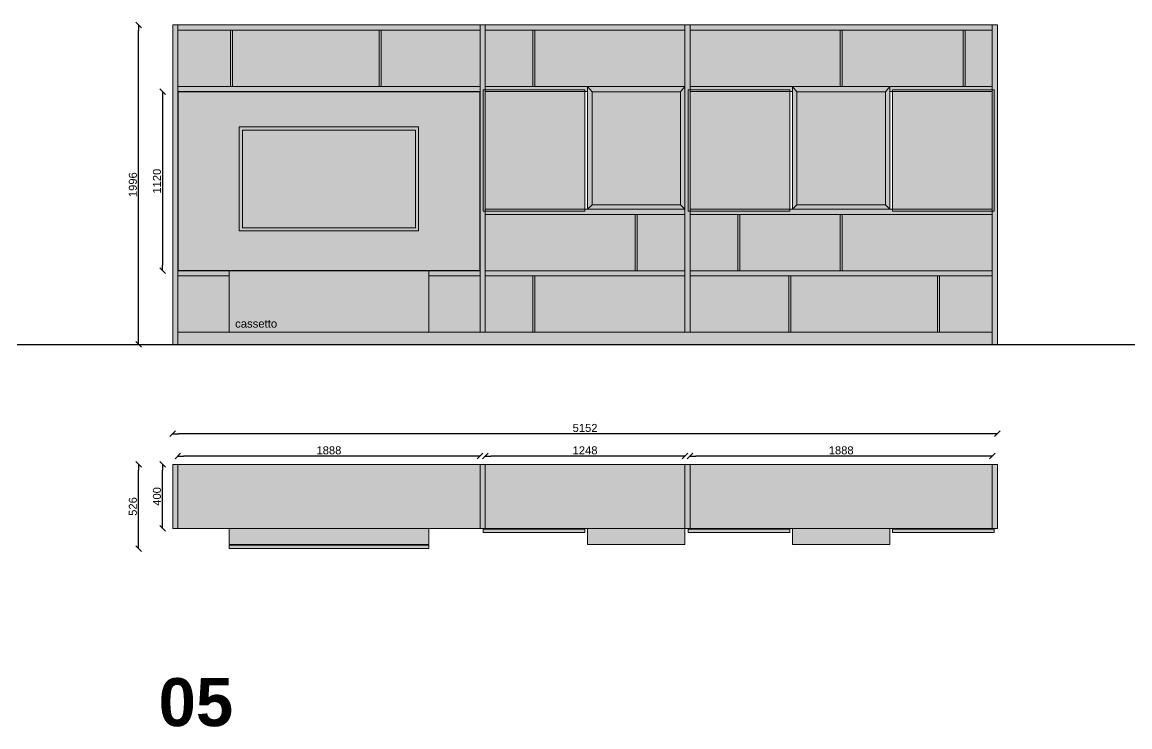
# Model space of a CAD drawing. Header units: inches. Extents: x -2150 to 187520, y -61540 to -22885.
# Drawn here: x 26482 to 33402, y -32284 to -27880 of the extents above; entities that cross this region are included whole.
import ezdxf

# ---------------------------------------------------------------- set-up
doc = ezdxf.new("R2010")
doc.units = ezdxf.units.IN
doc.header["$MEASUREMENT"] = 0
doc.set_wipeout_variables(frame=1)
for name, color, linetype, lineweight in [('06 Linee arredi', 3, 'Continuous', 5), ('Linee arredi', 3, 'Continuous', 20), ('Nessuna', 7, 'Continuous', 5), ('Retino arredi', 7, 'Continuous', 0)]:
    doc.layers.add(name, color=color, linetype=linetype, lineweight=lineweight)
doc.layers.add('Quote', color=5, linetype='Continuous')
doc.styles.add('Arial', font='Arial.ttf')
doc.styles.add('Arial (bold)', font='Arial Bold.ttf')
doc.styles.add('Helvetica (bold)', font='Helvetica.ttf')
doc.dimstyles.new('M&C_quote arredo', dxfattribs={"dimtxt": 50, "dimasz": 35.34668, "dimexe": 0, "dimexo": 0, "dimgap": 10, "dimtad": 1, "dimdec": 0, "dimtxsty": 'Arial', "dimblk": 'VW_SLASH', "dimcen": 0, "dimse1": 1, "dimse2": 1, "dimazin": 0, "dimtfac": 1, "dimtdec": 0, "dimtix": 1, "dimtmove": 0, "dimatfit": 0, "dimldrblk": 'VW_SLASH', "dimfxl": 0, "dimfxlon": 1, "dimfrac": 2, "dimtolj": 1, "dimarcsym": 0})

# ---------------------------------------------------------------- blocks, each defined once
blk = doc.blocks.new('Gruppo')
at = {"linetype": 'Continuous', "lineweight": 0, "transparency": 33554687}
blk.add_hatch(color=254, dxfattribs=at).paths.add_polyline_path([(-5453.6, -1087), (-4333.6, -1087), (-4333.6, -1737), (-5453.6, -1737)])
at = {"layer": 'Retino arredi'}
h = blk.add_hatch(color=252, dxfattribs=at)
h.dxf.hatch_style = 1
h.paths.add_polyline_path([(-4333.6, -1087), (-5453.6, -1087), (-5453.6, -1737), (-4333.6, -1737)])
h.paths.add_polyline_path([(-4353.6, -1107), (-4353.6, -1717), (-5433.6, -1717), (-5433.6, -1107)], flags=16)
at = {"layer": '06 Linee arredi', "lineweight": 5, "transparency": 33554687, "flags": 128}
for points in [[(-5453.6, -1087), (-4333.6, -1087), (-4333.6, -1737), (-5453.6, -1737)], [(-5433.6, -1107), (-4353.6, -1107), (-4353.6, -1717), (-5433.6, -1717)]]:
    blk.add_lwpolyline(points, close=True, dxfattribs=at)
blk = doc.blocks.new('Gruppo-2')
at = {"color": 255, "linetype": 'Continuous', "lineweight": 5, "transparency": 33554687}
blk.add_wipeout([(-1969.6, -868), (-1417.6, -868), (-1417.6, -1574), (-1969.6, -1574)], dxfattribs=at).dxf.layer = 'Nessuna'
at = {"layer": 'Nessuna', "color": 7, "linetype": 'Continuous', "lineweight": 5, "transparency": 33554687, "flags": 128}
blk.add_lwpolyline([(-1969.6, -868), (-1417.6, -868), (-1417.6, -1574), (-1969.6, -1574)], close=True, dxfattribs=at)
at = {"color": 255, "linetype": 'Continuous', "lineweight": 5, "transparency": 33554687}
blk.add_wipeout([(-1969.6, -868), (-1997.6, -834), (-1389.6, -834), (-1417.6, -868)], dxfattribs=at).dxf.layer = 'Nessuna'
at = {"layer": 'Retino arredi'}
h = blk.add_hatch(color=252, dxfattribs=at)
h.dxf.hatch_style = 1
h.paths.add_polyline_path([(-1389.6, -834), (-1997.6, -834), (-1969.6, -868), (-1417.6, -868)])
h = blk.add_hatch(color=252, dxfattribs=at)
h.dxf.hatch_style = 1
h.paths.add_polyline_path([(-1417.6, -868), (-1969.6, -868), (-1969.6, -1574), (-1417.6, -1574)])
at = {"layer": 'Linee arredi', "linetype": 'Continuous', "lineweight": 5, "transparency": 33554687, "flags": 128}
blk.add_lwpolyline([(-1969.6, -868), (-1997.6, -834), (-1389.6, -834), (-1417.6, -868)], close=True, dxfattribs=at)
at = {"color": 255, "linetype": 'Continuous', "lineweight": 5, "transparency": 33554687}
for points in [[(-1997.6, -834), (-1969.6, -868), (-1969.6, -1574), (-1997.6, -1602)], [(-1389.6, -834), (-1417.6, -868), (-1417.6, -1574), (-1389.6, -1602)]]:
    blk.add_wipeout(points, dxfattribs=at).dxf.layer = 'Nessuna'
at = {"layer": 'Retino arredi'}
h = blk.add_hatch(color=252, dxfattribs=at)
h.dxf.hatch_style = 1
h.paths.add_polyline_path([(-1969.6, -868), (-1997.6, -834), (-1997.6, -1602), (-1969.6, -1574)])
h = blk.add_hatch(color=252, dxfattribs=at)
h.dxf.hatch_style = 1
h.paths.add_polyline_path([(-1389.6, -834), (-1417.6, -868), (-1417.6, -1574), (-1389.6, -1602)])
at = {"layer": 'Linee arredi', "linetype": 'Continuous', "lineweight": 5, "transparency": 33554687, "flags": 128}
for points in [[(-1997.6, -834), (-1969.6, -868), (-1969.6, -1574), (-1997.6, -1602)], [(-1389.6, -834), (-1417.6, -868), (-1417.6, -1574), (-1389.6, -1602)]]:
    blk.add_lwpolyline(points, close=True, dxfattribs=at)
at = {"color": 255, "linetype": 'Continuous', "lineweight": 5, "transparency": 33554687}
blk.add_wipeout([(-1997.6, -1602), (-1969.6, -1574), (-1417.6, -1574), (-1389.6, -1602)], dxfattribs=at).dxf.layer = 'Nessuna'
at = {"layer": 'Retino arredi'}
h = blk.add_hatch(color=252, dxfattribs=at)
h.dxf.hatch_style = 1
h.paths.add_polyline_path([(-1417.6, -1574), (-1969.6, -1574), (-1997.6, -1602), (-1389.6, -1602)])
at = {"layer": 'Linee arredi', "linetype": 'Continuous', "lineweight": 5, "transparency": 33554687, "flags": 128}
blk.add_lwpolyline([(-1997.6, -1602), (-1969.6, -1574), (-1417.6, -1574), (-1389.6, -1602)], close=True, dxfattribs=at)
blk = doc.blocks.new('VW_SLASH')
at = {"color": 0, "linetype": 'ByBlock', "lineweight": -2, "transparency": 16777216}
blk.add_line((0, 0), (-1, 0), dxfattribs=at)
at = {"color": 0, "linetype": 'Continuous', "lineweight": -2, "transparency": 16777216, "flags": 128}
blk.add_lwpolyline([(0.5, 0.5), (-0.5, -0.5)], dxfattribs=at)
blk = doc.blocks.new('*D259')
at = {"layer": 'Defpoints', "color": 0, "transparency": 16777216}
for p in [(27208.8, -27897.6), (27422.3, -27897.6), (27454.3, -29893.6)]:
    blk.add_point(p, dxfattribs=at)
at = {"layer": 'Quote', "color": 0, "lineweight": -2, "transparency": 16777216}
blk.add_line((27208.8, -29858.3), (27208.8, -27933), dxfattribs=at)
at = {"layer": 'Quote', "color": 0, "lineweight": -2, "transparency": 16777216, "xscale": 35.3466796875, "yscale": 35.3466796875, "zscale": 35.3466796875}
for p, rotation in [((27208.8, -27897.6), 90), ((27208.8, -29893.6), 270)]:
    blk.add_blockref('VW_SLASH', p, dxfattribs=dict(at, rotation=rotation))
at = {"layer": 'Quote', "color": 0, "transparency": 16777216, "insert": (27173.3, -28895.6), "char_height": 50, "attachment_point": 5, "rotation": 90, "style": 'Arial'}
blk.add_mtext('\\A1;1996', dxfattribs=at)
blk = doc.blocks.new('*D260')
at = {"layer": 'Defpoints', "color": 0, "transparency": 16777216}
for p in [(27454.3, -28313.6), (27359.5, -29433.6), (27454.3, -29433.6)]:
    blk.add_point(p, dxfattribs=at)
at = {"layer": 'Quote', "color": 0, "lineweight": -2, "transparency": 16777216}
blk.add_line((27359.5, -28349), (27359.5, -29398.3), dxfattribs=at)
at = {"layer": 'Quote', "color": 0, "lineweight": -2, "transparency": 16777216, "xscale": 35.3466796875, "yscale": 35.3466796875, "zscale": 35.3466796875}
for p, rotation in [((27359.5, -28313.6), 90), ((27359.5, -29433.6), 270)]:
    blk.add_blockref('VW_SLASH', p, dxfattribs=dict(at, rotation=rotation))
at = {"layer": 'Quote', "color": 0, "transparency": 16777216, "insert": (27323.9, -28873.6), "char_height": 50, "attachment_point": 5, "rotation": 90, "style": 'Arial'}
blk.add_mtext('\\A1;1120', dxfattribs=at)
blk = doc.blocks.new('*D261')
at = {"layer": 'Defpoints', "color": 0, "transparency": 16777216}
for p in [(27359.5, -30643.6), (27422.3, -30643.6), (27422.3, -31043.6)]:
    blk.add_point(p, dxfattribs=at)
at = {"layer": 'Quote', "color": 0, "lineweight": -2, "transparency": 16777216}
blk.add_line((27359.5, -31008.3), (27359.5, -30679), dxfattribs=at)
at = {"layer": 'Quote', "color": 0, "lineweight": -2, "transparency": 16777216, "xscale": 35.3466796875, "yscale": 35.3466796875, "zscale": 35.3466796875}
for p, rotation in [((27359.5, -30643.6), 90), ((27359.5, -31043.6), 270)]:
    blk.add_blockref('VW_SLASH', p, dxfattribs=dict(at, rotation=rotation))
at = {"layer": 'Quote', "color": 0, "transparency": 16777216, "insert": (27323.9, -30843.6), "char_height": 50, "attachment_point": 5, "rotation": 90, "style": 'Arial'}
blk.add_mtext('\\A1;400', dxfattribs=at)
blk = doc.blocks.new('*D262')
at = {"layer": 'Defpoints', "color": 0, "transparency": 16777216}
for p in [(27208.8, -30643.6), (27422.3, -30643.6), (27774.3, -31169.6)]:
    blk.add_point(p, dxfattribs=at)
at = {"layer": 'Quote', "color": 0, "lineweight": -2, "transparency": 16777216}
blk.add_line((27208.8, -31134.3), (27208.8, -30679), dxfattribs=at)
at = {"layer": 'Quote', "color": 0, "lineweight": -2, "transparency": 16777216, "xscale": 35.3466796875, "yscale": 35.3466796875, "zscale": 35.3466796875}
for p, rotation in [((27208.8, -30643.6), 90), ((27208.8, -31169.6), 270)]:
    blk.add_blockref('VW_SLASH', p, dxfattribs=dict(at, rotation=rotation))
at = {"layer": 'Quote', "color": 0, "transparency": 16777216, "insert": (27173.3, -30906.6), "char_height": 50, "attachment_point": 5, "rotation": 90, "style": 'Arial'}
blk.add_mtext('\\A1;526', dxfattribs=at)
blk = doc.blocks.new('*D263')
at = {"layer": 'Defpoints', "color": 0, "transparency": 16777216}
for p in [(27422.3, -30451.5), (27422.3, -30643.6), (32574.3, -30643.6)]:
    blk.add_point(p, dxfattribs=at)
at = {"layer": 'Quote', "color": 0, "lineweight": -2, "transparency": 16777216}
blk.add_line((32539, -30451.5), (27457.7, -30451.5), dxfattribs=at)
at = {"layer": 'Quote', "color": 0, "lineweight": -2, "transparency": 16777216, "xscale": 35.3466796875, "yscale": 35.3466796875, "zscale": 35.3466796875, "rotation": 180}
blk.add_blockref('VW_SLASH', (27422.3, -30451.5), dxfattribs=at)
at = {"layer": 'Quote', "color": 0, "lineweight": -2, "transparency": 16777216, "xscale": 35.3466796875, "yscale": 35.3466796875, "zscale": 35.3466796875}
blk.add_blockref('VW_SLASH', (32574.3, -30451.5), dxfattribs=at)
at = {"layer": 'Quote', "color": 0, "transparency": 16777216, "insert": (29998.3, -30416), "char_height": 50, "attachment_point": 5, "style": 'Arial'}
blk.add_mtext('\\A1;5152', dxfattribs=at)
blk = doc.blocks.new('*D264')
at = {"layer": 'Defpoints', "color": 0, "transparency": 16777216}
for p in [(27454.3, -30591.5), (27454.3, -30643.6), (29342.3, -30643.6)]:
    blk.add_point(p, dxfattribs=at)
at = {"layer": 'Quote', "color": 0, "lineweight": -2, "transparency": 16777216}
blk.add_line((29307, -30591.5), (27489.7, -30591.5), dxfattribs=at)
at = {"layer": 'Quote', "color": 0, "lineweight": -2, "transparency": 16777216, "xscale": 35.3466796875, "yscale": 35.3466796875, "zscale": 35.3466796875, "rotation": 180}
blk.add_blockref('VW_SLASH', (27454.3, -30591.5), dxfattribs=at)
at = {"layer": 'Quote', "color": 0, "lineweight": -2, "transparency": 16777216, "xscale": 35.3466796875, "yscale": 35.3466796875, "zscale": 35.3466796875}
blk.add_blockref('VW_SLASH', (29342.3, -30591.5), dxfattribs=at)
at = {"layer": 'Quote', "color": 0, "transparency": 16777216, "insert": (28398.3, -30556), "char_height": 50, "attachment_point": 5, "style": 'Arial'}
blk.add_mtext('\\A1;1888', dxfattribs=at)
blk = doc.blocks.new('*D265')
at = {"layer": 'Defpoints', "color": 0, "transparency": 16777216}
for p in [(29374.3, -30591.5), (29374.3, -30643.6), (30622.3, -30643.6)]:
    blk.add_point(p, dxfattribs=at)
at = {"layer": 'Quote', "color": 0, "lineweight": -2, "transparency": 16777216}
blk.add_line((30587, -30591.5), (29409.7, -30591.5), dxfattribs=at)
at = {"layer": 'Quote', "color": 0, "lineweight": -2, "transparency": 16777216, "xscale": 35.3466796875, "yscale": 35.3466796875, "zscale": 35.3466796875, "rotation": 180}
blk.add_blockref('VW_SLASH', (29374.3, -30591.5), dxfattribs=at)
at = {"layer": 'Quote', "color": 0, "lineweight": -2, "transparency": 16777216, "xscale": 35.3466796875, "yscale": 35.3466796875, "zscale": 35.3466796875}
blk.add_blockref('VW_SLASH', (30622.3, -30591.5), dxfattribs=at)
at = {"layer": 'Quote', "color": 0, "transparency": 16777216, "insert": (29998.3, -30556), "char_height": 50, "attachment_point": 5, "style": 'Arial'}
blk.add_mtext('\\A1;1248', dxfattribs=at)
blk = doc.blocks.new('*D266')
at = {"layer": 'Defpoints', "color": 0, "transparency": 16777216}
for p in [(30654.3, -30591.5), (30654.3, -30643.6), (32542.3, -30643.6)]:
    blk.add_point(p, dxfattribs=at)
at = {"layer": 'Quote', "color": 0, "lineweight": -2, "transparency": 16777216}
blk.add_line((32507, -30591.5), (30689.7, -30591.5), dxfattribs=at)
at = {"layer": 'Quote', "color": 0, "lineweight": -2, "transparency": 16777216, "xscale": 35.3466796875, "yscale": 35.3466796875, "zscale": 35.3466796875, "rotation": 180}
blk.add_blockref('VW_SLASH', (30654.3, -30591.5), dxfattribs=at)
at = {"layer": 'Quote', "color": 0, "lineweight": -2, "transparency": 16777216, "xscale": 35.3466796875, "yscale": 35.3466796875, "zscale": 35.3466796875}
blk.add_blockref('VW_SLASH', (32542.3, -30591.5), dxfattribs=at)
at = {"layer": 'Quote', "color": 0, "transparency": 16777216, "insert": (31598.3, -30556), "char_height": 50, "attachment_point": 5, "style": 'Arial'}
blk.add_mtext('\\A1;1888', dxfattribs=at)
blk = doc.blocks.new('Gruppo-8')
at = {"linetype": 'Continuous', "lineweight": 5, "transparency": 33554687}
blk.add_wipeout([(-3249.6, -868), (-2697.6, -868), (-2697.6, -1574), (-3249.6, -1574)], dxfattribs=at).dxf.layer = '06 Linee arredi'
at = {"layer": '06 Linee arredi', "linetype": 'Continuous', "lineweight": 5, "transparency": 33554687, "flags": 128}
blk.add_lwpolyline([(-3249.6, -868), (-2697.6, -868), (-2697.6, -1574), (-3249.6, -1574)], close=True, dxfattribs=at)
at = {"linetype": 'Continuous', "lineweight": 5, "transparency": 33554687}
blk.add_wipeout([(-3249.6, -868), (-3277.6, -834), (-2669.6, -834), (-2697.6, -868)], dxfattribs=at).dxf.layer = '06 Linee arredi'
at = {"layer": 'Retino arredi'}
h = blk.add_hatch(color=252, dxfattribs=at)
h.dxf.hatch_style = 1
h.paths.add_polyline_path([(-3277.6, -834), (-3249.6, -868), (-3249.6, -1574), (-3277.6, -1602)], flags=17)
h.paths.add_polyline_path([(-3277.6, -834), (-3249.6, -868), (-3249.6, -1574), (-3277.6, -1602)], flags=17)
h.paths.add_polyline_path([(-3249.6, -868), (-3277.6, -834), (-2669.6, -834), (-2697.6, -868)])
h = blk.add_hatch(color=252, dxfattribs=at)
h.dxf.hatch_style = 1
h.paths.add_polyline_path([(-2697.6, -868), (-3249.6, -868), (-3249.6, -1574), (-2697.6, -1574)])
at = {"layer": '06 Linee arredi', "linetype": 'Continuous', "lineweight": 5, "transparency": 33554687, "flags": 128}
blk.add_lwpolyline([(-3249.6, -868), (-3277.6, -834), (-2669.6, -834), (-2697.6, -868)], close=True, dxfattribs=at)
at = {"linetype": 'Continuous', "lineweight": 5, "transparency": 33554687}
for points in [[(-3277.6, -834), (-3249.6, -868), (-3249.6, -1574), (-3277.6, -1602)], [(-2669.6, -834), (-2697.6, -868), (-2697.6, -1574), (-2669.6, -1602)]]:
    blk.add_wipeout(points, dxfattribs=at).dxf.layer = '06 Linee arredi'
at = {"layer": 'Retino arredi'}
h = blk.add_hatch(color=252, dxfattribs=at)
h.dxf.hatch_style = 1
h.paths.add_polyline_path([(-3277.6, -834), (-3249.6, -868), (-3249.6, -1574), (-3277.6, -1602)])
h = blk.add_hatch(color=252, dxfattribs=at)
h.dxf.hatch_style = 1
h.paths.add_polyline_path([(-2669.6, -834), (-2697.6, -868), (-2697.6, -1574), (-2669.6, -1602)])
at = {"layer": '06 Linee arredi', "linetype": 'Continuous', "lineweight": 5, "transparency": 33554687, "flags": 128}
for points in [[(-3277.6, -834), (-3249.6, -868), (-3249.6, -1574), (-3277.6, -1602)], [(-2669.6, -834), (-2697.6, -868), (-2697.6, -1574), (-2669.6, -1602)]]:
    blk.add_lwpolyline(points, close=True, dxfattribs=at)
at = {"linetype": 'Continuous', "lineweight": 5, "transparency": 33554687}
blk.add_wipeout([(-3277.6, -1602), (-3249.6, -1574), (-2697.6, -1574), (-2669.6, -1602)], dxfattribs=at).dxf.layer = '06 Linee arredi'
at = {"layer": 'Retino arredi'}
h = blk.add_hatch(color=252, dxfattribs=at)
h.dxf.hatch_style = 1
h.paths.add_polyline_path([(-3277.6, -1602), (-3249.6, -1574), (-2697.6, -1574), (-2669.6, -1602)])
at = {"layer": '06 Linee arredi', "linetype": 'Continuous', "lineweight": 5, "transparency": 33554687, "flags": 128}
blk.add_lwpolyline([(-3277.6, -1602), (-3249.6, -1574), (-2697.6, -1574), (-2669.6, -1602)], close=True, dxfattribs=at)

msp = doc.modelspace()

# ---------------------------------------------------------------- linework, layer by layer
msp.add_line((-2149.6, -29893.6), (40321.6, -29893.6))

# ---------------------------------------------------------------- texts
at = {"layer": 'Linee arredi', "transparency": 33554687, "insert": (27334, -32283.5), "char_height": 300, "attachment_point": 7, "line_spacing_factor": 1.006858, "style": 'Arial (bold)'}
msp.add_mtext_dynamic_manual_height_columns('05', width=1350.149, gutter_width=12.5, heights=[0], dxfattribs=at)

# ---------------------------------------------------------------- wipeouts: each hides what was drawn before it
at = {"linetype": 'Continuous', "lineweight": 5, "transparency": 33554687}
msp.add_wipeout([(27422.3, -30643.6), (32574.3, -30643.6), (32574.3, -31043.6), (27422.3, -31043.6)], dxfattribs=at).dxf.layer = '06 Linee arredi'

# ---------------------------------------------------------------- next in the draw order: hatches: boundary and pattern name
at = {"layer": 'Retino arredi'}
h = msp.add_hatch(color=7, dxfattribs=at)
h.dxf.hatch_style = 1
h.paths.add_polyline_path([(27422.3, -30643.6), (32574.3, -30643.6), (32574.3, -31043.6), (27422.3, -31043.6)])

# ---------------------------------------------------------------- next in the draw order: linework, layer by layer
at = {"layer": '06 Linee arredi', "linetype": 'Continuous', "lineweight": 5, "transparency": 33554687, "flags": 128}
msp.add_lwpolyline([(27422.3, -30643.6), (32574.3, -30643.6), (32574.3, -31043.6), (27422.3, -31043.6)], close=True, dxfattribs=at)

# ---------------------------------------------------------------- next in the draw order: wipeouts: each hides what was drawn before it
at = {"linetype": 'Continuous', "lineweight": 5, "transparency": 33554687}
msp.add_wipeout([(27422.3, -27897.6), (32542.3, -27897.6), (32542.3, -29893.6), (27422.3, -29893.6)], dxfattribs=at).dxf.layer = '06 Linee arredi'

# ---------------------------------------------------------------- next in the draw order: linework, layer by layer
at = {"layer": '06 Linee arredi', "linetype": 'Continuous', "lineweight": 5, "transparency": 33554687, "flags": 128}
msp.add_lwpolyline([(27422.3, -27897.6), (32542.3, -27897.6), (32542.3, -29893.6), (27422.3, -29893.6)], close=True, dxfattribs=at)

# ---------------------------------------------------------------- next in the draw order: block references
at = {"layer": '06 Linee arredi', "transparency": 33554687}
msp.add_blockref('Gruppo', (33291.9, -27447.6), dxfattribs=at)

# ---------------------------------------------------------------- next in the draw order: wipeouts: each hides what was drawn before it
at = {"linetype": 'Continuous', "lineweight": 5, "transparency": 33554687}
for points in [[(27422.3, -30643.6), (27454.3, -30643.6), (27454.3, -31043.6), (27422.3, -31043.6)], [(29342.3, -30643.6), (29374.3, -30643.6), (29374.3, -31043.6), (29342.3, -31043.6)], [(30622.3, -30643.6), (30654.3, -30643.6), (30654.3, -31043.6), (30622.3, -31043.6)], [(32542.3, -30643.6), (32574.3, -30643.6), (32574.3, -31043.6), (32542.3, -31043.6)], [(27774.3, -31043.6), (29022.3, -31043.6), (29022.3, -31143.6), (27774.3, -31143.6)]]:
    msp.add_wipeout(points, dxfattribs=at).dxf.layer = '06 Linee arredi'

# ---------------------------------------------------------------- next in the draw order: hatches: boundary and pattern name
at = {"layer": '06 Linee arredi', "linetype": 'Continuous', "lineweight": 0, "transparency": 33554687}
for points in [[(29362.3, -31047.6), (29997.3, -31047.6), (29997.3, -31069.6), (29362.3, -31069.6)], [(31919.3, -31047.6), (32554.3, -31047.6), (32554.3, -31069.6), (31919.3, -31069.6)], [(27774.3, -31147.6), (29022.3, -31147.6), (29022.3, -31169.6), (27774.3, -31169.6)]]:
    msp.add_hatch(color=252, dxfattribs=at).paths.add_polyline_path(points)
at = {"layer": 'Retino arredi'}
h = msp.add_hatch(color=7, dxfattribs=at)
h.dxf.hatch_style = 1
h.paths.add_polyline_path([(27422.3, -30643.6), (27454.3, -30643.6), (27454.3, -31043.6), (27422.3, -31043.6)])
h = msp.add_hatch(color=7, dxfattribs=at)
h.dxf.hatch_style = 1
h.paths.add_polyline_path([(29342.3, -30643.6), (29374.3, -30643.6), (29374.3, -31043.6), (29342.3, -31043.6)])
h = msp.add_hatch(color=7, dxfattribs=at)
h.dxf.hatch_style = 1
h.paths.add_polyline_path([(30622.3, -30643.6), (30654.3, -30643.6), (30654.3, -31043.6), (30622.3, -31043.6)])
h = msp.add_hatch(color=7, dxfattribs=at)
h.dxf.hatch_style = 1
h.paths.add_polyline_path([(32542.3, -30643.6), (32574.3, -30643.6), (32574.3, -31043.6), (32542.3, -31043.6)])
h = msp.add_hatch(color=252, dxfattribs=at)
h.dxf.hatch_style = 1
h.paths.add_polyline_path([(27774.3, -31043.6), (29022.3, -31043.6), (29022.3, -31143.6), (27774.3, -31143.6)])

# ---------------------------------------------------------------- next in the draw order: linework, layer by layer
at = {"layer": '06 Linee arredi', "linetype": 'Continuous', "lineweight": 5, "transparency": 33554687, "flags": 128}
for points in [[(27422.3, -30643.6), (27454.3, -30643.6), (27454.3, -31043.6), (27422.3, -31043.6)], [(29342.3, -30643.6), (29374.3, -30643.6), (29374.3, -31043.6), (29342.3, -31043.6)], [(30622.3, -30643.6), (30654.3, -30643.6), (30654.3, -31043.6), (30622.3, -31043.6)], [(32542.3, -30643.6), (32574.3, -30643.6), (32574.3, -31043.6), (32542.3, -31043.6)], [(27774.3, -31043.6), (29022.3, -31043.6), (29022.3, -31143.6), (27774.3, -31143.6)], [(29362.3, -31047.6), (29997.3, -31047.6), (29997.3, -31069.6), (29362.3, -31069.6)], [(31919.3, -31047.6), (32554.3, -31047.6), (32554.3, -31069.6), (31919.3, -31069.6)], [(27774.3, -31147.6), (29022.3, -31147.6), (29022.3, -31169.6), (27774.3, -31169.6)]]:
    msp.add_lwpolyline(points, close=True, dxfattribs=at)

# ---------------------------------------------------------------- next in the draw order: dimensions: what is measured, and where the dimension line sits
at = {"layer": 'Quote', "color": 7}
for base, p1, p2, picture, middle in [((27422.3, -30451.5), (32574.3, -30643.6), (27422.3, -30643.6), '*D263', (29998.3, -30416)), ((27454.3, -30591.5), (29342.3, -30643.6), (27454.3, -30643.6), '*D264', (28398.3, -30556)), ((29374.3, -30591.5), (30622.3, -30643.6), (29374.3, -30643.6), '*D265', (29998.3, -30556)), ((30654.3, -30591.5), (32542.3, -30643.6), (30654.3, -30643.6), '*D266', (31598.3, -30556))]:
    dim = msp.add_linear_dim(base=base, p1=p1, p2=p2, dimstyle='M&C_quote arredo', override={"dimpost": '<>', "dimtmove": 1}, dxfattribs=at)
    dim.commit()
    dim.dimension.update_dxf_attribs({"geometry": picture, "text_midpoint": middle})
for base, p1, picture, middle in [((27208.8, -30643.6), (27774.3, -31169.6), '*D262', (27173.3, -30906.6)), ((27359.5, -30643.6), (27422.3, -31043.6), '*D261', (27323.9, -30843.6))]:
    dim = msp.add_linear_dim(base=base, p1=p1, p2=(27422.3, -30643.6), angle=270, dimstyle='M&C_quote arredo', override={"dimpost": '<>', "dimtmove": 1}, dxfattribs=at)
    dim.commit()
    dim.dimension.update_dxf_attribs({"geometry": picture, "text_midpoint": middle})

# ---------------------------------------------------------------- next in the draw order: wipeouts: each hides what was drawn before it
at = {"linetype": 'Continuous', "lineweight": 5, "transparency": 33554687}
msp.add_wipeout([(30654.3, -29433.6), (32542.3, -29433.6), (32542.3, -29465.6), (30654.3, -29465.6)], dxfattribs=at).dxf.layer = '06 Linee arredi'

# ---------------------------------------------------------------- next in the draw order: hatches: boundary and pattern name
at = {"layer": 'Retino arredi'}
h = msp.add_hatch(color=254, dxfattribs=at)
h.dxf.hatch_style = 1
h.paths.add_polyline_path([(27784.3, -27929.6), (27454.3, -27929.6), (27454.3, -28281.6), (27784.3, -28281.6)])
h.paths.add_polyline_path([(28712.3, -27929.6), (27796.3, -27929.6), (27796.3, -28281.6), (28712.3, -28281.6)])
h.paths.add_polyline_path([(29342.3, -27929.6), (28724.3, -27929.6), (28724.3, -28281.6), (29342.3, -28281.6)])
h.paths.add_polyline_path([(29672.3, -27929.6), (29374.3, -27929.6), (29374.3, -28281.6), (29672.3, -28281.6)])
h.paths.add_polyline_path([(30622.3, -27929.6), (29684.3, -27929.6), (29684.3, -28281.6), (30014.3, -28281.6), (30014.3, -28281.6), (30622.3, -28281.6)])
h.paths.add_polyline_path([(31592.3, -27929.6), (30654.3, -27929.6), (30654.3, -28281.6), (31294.3, -28281.6), (31294.3, -28281.6), (31592.3, -28281.6)])
h.paths.add_polyline_path([(32360.3, -27929.6), (31604.3, -27929.6), (31604.3, -28281.6), (31902.3, -28281.6), (32360.3, -28281.6)])
h.paths.add_polyline_path([(32542.3, -27929.6), (32372.3, -27929.6), (32372.3, -28281.6), (32542.3, -28281.6)])
h.paths.add_polyline_path([(32542.3, -29081.6), (31604.3, -29081.6), (31604.3, -29433.6), (32542.3, -29433.6)])
h.paths.add_polyline_path([(31592.3, -29081.6), (30964.3, -29081.6), (30964.3, -29433.6), (31592.3, -29433.6)])
h.paths.add_polyline_path([(30952.3, -29081.6), (30654.3, -29081.6), (30654.3, -29433.6), (30952.3, -29433.6)])
h.paths.add_polyline_path([(31272.3, -29465.6), (30654.3, -29465.6), (30654.3, -29817.6), (31272.3, -29817.6)])
h.paths.add_polyline_path([(32200.3, -29465.6), (31284.3, -29465.6), (31284.3, -29817.6), (32200.3, -29817.6)])
h.paths.add_polyline_path([(32542.3, -29465.6), (32212.3, -29465.6), (32212.3, -29817.6), (32542.3, -29817.6)])
h.paths.add_polyline_path([(30622.3, -29465.6), (29684.3, -29465.6), (29684.3, -29817.6), (30622.3, -29817.6)])
h.paths.add_polyline_path([(29672.3, -29465.6), (29374.3, -29465.6), (29374.3, -29817.6), (29672.3, -29817.6)])
h.paths.add_polyline_path([(30312.3, -29081.6), (29374.3, -29081.6), (29374.3, -29433.6), (30312.3, -29433.6)])
h.paths.add_polyline_path([(30622.3, -29081.6), (30324.3, -29081.6), (30324.3, -29433.6), (30622.3, -29433.6)])
h.paths.add_polyline_path([(29342.3, -29465.6), (29021.3, -29465.6), (29021.3, -29817.6), (29342.3, -29817.6)])
h.paths.add_polyline_path([(27775.3, -29465.6), (27454.3, -29465.6), (27454.3, -29817.6), (27775.3, -29817.6)])
h = msp.add_hatch(color=7, dxfattribs=at)
h.dxf.hatch_style = 1
h.paths.add_polyline_path([(30654.3, -29433.6), (32542.3, -29433.6), (32542.3, -29465.6), (30654.3, -29465.6)])

# ---------------------------------------------------------------- next in the draw order: linework, layer by layer
at = {"layer": '06 Linee arredi', "linetype": 'Continuous', "lineweight": 5, "transparency": 33554687, "flags": 128}
msp.add_lwpolyline([(30654.3, -29433.6), (32542.3, -29433.6), (32542.3, -29465.6), (30654.3, -29465.6)], close=True, dxfattribs=at)

# ---------------------------------------------------------------- next in the draw order: wipeouts: each hides what was drawn before it
at = {"linetype": 'Continuous', "lineweight": 5, "transparency": 33554687}
for points in [[(30622.3, -31043.6), (30014.3, -31043.6), (30014.3, -31143.6), (30622.3, -31143.6)], [(31294.3, -31043.6), (31902.3, -31043.6), (31902.3, -31143.6), (31294.3, -31143.6)]]:
    msp.add_wipeout(points, dxfattribs=at).dxf.layer = '06 Linee arredi'

# ---------------------------------------------------------------- next in the draw order: hatches: boundary and pattern name
at = {"layer": '06 Linee arredi', "linetype": 'Continuous', "lineweight": 0, "transparency": 33554687}
msp.add_hatch(color=252, dxfattribs=at).paths.add_polyline_path([(30642.3, -31047.6), (31277.3, -31047.6), (31277.3, -31069.6), (30642.3, -31069.6)])
at = {"layer": 'Retino arredi'}
h = msp.add_hatch(color=252, dxfattribs=at)
h.dxf.hatch_style = 1
h.paths.add_polyline_path([(30622.3, -31043.6), (30014.3, -31043.6), (30014.3, -31143.6), (30622.3, -31143.6)])
h = msp.add_hatch(color=252, dxfattribs=at)
h.dxf.hatch_style = 1
h.paths.add_polyline_path([(31294.3, -31043.6), (31902.3, -31043.6), (31902.3, -31143.6), (31294.3, -31143.6)])

# ---------------------------------------------------------------- next in the draw order: linework, layer by layer
at = {"layer": '06 Linee arredi', "linetype": 'Continuous', "lineweight": 5, "transparency": 33554687, "flags": 128}
for points in [[(30622.3, -31043.6), (30014.3, -31043.6), (30014.3, -31143.6), (30622.3, -31143.6)], [(30642.3, -31047.6), (31277.3, -31047.6), (31277.3, -31069.6), (30642.3, -31069.6)], [(31294.3, -31043.6), (31902.3, -31043.6), (31902.3, -31143.6), (31294.3, -31143.6)]]:
    msp.add_lwpolyline(points, close=True, dxfattribs=at)

# ---------------------------------------------------------------- next in the draw order: wipeouts: each hides what was drawn before it
at = {"linetype": 'Continuous', "lineweight": 5, "transparency": 33554687}
for points in [[(29374.3, -29433.6), (30622.3, -29433.6), (30622.3, -29465.6), (29374.3, -29465.6)], [(27454.3, -29817.6), (32542.3, -29817.6), (32542.3, -29893.6), (27454.3, -29893.6)]]:
    msp.add_wipeout(points, dxfattribs=at).dxf.layer = '06 Linee arredi'

# ---------------------------------------------------------------- next in the draw order: hatches: boundary and pattern name
at = {"layer": '06 Linee arredi', "linetype": 'Continuous', "lineweight": 0, "transparency": 33554687}
for points in [[(31272.3, -29465.6), (31284.3, -29465.6), (31284.3, -29817.6), (31272.3, -29817.6)], [(32200.3, -29465.6), (32212.3, -29465.6), (32212.3, -29817.6), (32200.3, -29817.6)]]:
    msp.add_hatch(color=256, dxfattribs=at).paths.add_polyline_path(points)
at = {"layer": 'Retino arredi'}
h = msp.add_hatch(color=7, dxfattribs=at)
h.dxf.hatch_style = 1
h.paths.add_polyline_path([(27454.3, -29817.6), (32542.3, -29817.6), (32542.3, -29893.6), (27454.3, -29893.6)])

# ---------------------------------------------------------------- next in the draw order: linework, layer by layer
at = {"layer": '06 Linee arredi', "linetype": 'Continuous', "lineweight": 5, "transparency": 33554687, "flags": 128}
for points in [[(29374.3, -29433.6), (30622.3, -29433.6), (30622.3, -29465.6), (29374.3, -29465.6)], [(31272.3, -29465.6), (31284.3, -29465.6), (31284.3, -29817.6), (31272.3, -29817.6)], [(32200.3, -29465.6), (32212.3, -29465.6), (32212.3, -29817.6), (32200.3, -29817.6)], [(27454.3, -29817.6), (32542.3, -29817.6), (32542.3, -29893.6), (27454.3, -29893.6)]]:
    msp.add_lwpolyline(points, close=True, dxfattribs=at)

# ---------------------------------------------------------------- next in the draw order: wipeouts: each hides what was drawn before it
at = {"linetype": 'Continuous', "lineweight": 5, "transparency": 33554687}
for points in [[(27422.3, -27897.6), (27454.3, -27897.6), (27454.3, -29893.6), (27422.3, -29893.6)], [(29342.3, -27897.6), (29374.3, -27897.6), (29374.3, -29817.6), (29342.3, -29817.6)], [(30622.3, -27897.6), (30654.3, -27897.6), (30654.3, -29817.6), (30622.3, -29817.6)], [(32542.3, -27897.6), (32574.3, -27897.6), (32574.3, -29893.6), (32542.3, -29893.6)]]:
    msp.add_wipeout(points, dxfattribs=at).dxf.layer = '06 Linee arredi'

# ---------------------------------------------------------------- next in the draw order: hatches: boundary and pattern name
at = {"layer": 'Retino arredi'}
h = msp.add_hatch(color=7, dxfattribs=at)
h.dxf.hatch_style = 1
h.paths.add_polyline_path([(27422.3, -27897.6), (27454.3, -27897.6), (27454.3, -29893.6), (27422.3, -29893.6)])
h = msp.add_hatch(color=7, dxfattribs=at)
h.dxf.hatch_style = 1
h.paths.add_polyline_path([(29342.3, -27897.6), (29374.3, -27897.6), (29374.3, -29817.6), (29342.3, -29817.6)])
h = msp.add_hatch(color=7, dxfattribs=at)
h.dxf.hatch_style = 1
h.paths.add_polyline_path([(30622.3, -27897.6), (30654.3, -27897.6), (30654.3, -29817.6), (30622.3, -29817.6)])
h = msp.add_hatch(color=7, dxfattribs=at)
h.dxf.hatch_style = 1
h.paths.add_polyline_path([(32542.3, -27897.6), (32574.3, -27897.6), (32574.3, -29893.6), (32542.3, -29893.6)])

# ---------------------------------------------------------------- next in the draw order: linework, layer by layer
at = {"layer": '06 Linee arredi', "linetype": 'Continuous', "lineweight": 5, "transparency": 33554687, "flags": 128}
for points in [[(27422.3, -27897.6), (27454.3, -27897.6), (27454.3, -29893.6), (27422.3, -29893.6)], [(29342.3, -27897.6), (29374.3, -27897.6), (29374.3, -29817.6), (29342.3, -29817.6)], [(30622.3, -27897.6), (30654.3, -27897.6), (30654.3, -29817.6), (30622.3, -29817.6)], [(32542.3, -27897.6), (32574.3, -27897.6), (32574.3, -29893.6), (32542.3, -29893.6)]]:
    msp.add_lwpolyline(points, close=True, dxfattribs=at)

# ---------------------------------------------------------------- next in the draw order: wipeouts: each hides what was drawn before it
at = {"linetype": 'Continuous', "lineweight": 5, "transparency": 33554687}
for points in [[(27454.3, -27897.6), (29342.3, -27897.6), (29342.3, -27929.6), (27454.3, -27929.6)], [(29374.3, -28281.6), (30622.3, -28281.6), (30622.3, -28313.6), (29374.3, -28313.6)], [(29374.3, -29049.6), (30622.3, -29049.6), (30622.3, -29081.6), (29374.3, -29081.6)], [(27454.3, -29433.6), (29342.3, -29433.6), (29342.3, -29465.6), (27454.3, -29465.6)]]:
    msp.add_wipeout(points, dxfattribs=at).dxf.layer = '06 Linee arredi'

# ---------------------------------------------------------------- next in the draw order: hatches: boundary and pattern name
at = {"layer": '06 Linee arredi', "linetype": 'Continuous', "lineweight": 0, "transparency": 33554687}
for points in [[(27784.3, -27929.6), (27796.3, -27929.6), (27796.3, -28281.6), (27784.3, -28281.6)], [(28712.3, -27929.6), (28724.3, -27929.6), (28724.3, -28281.6), (28712.3, -28281.6)]]:
    msp.add_hatch(color=256, dxfattribs=at).paths.add_polyline_path(points)
at = {"layer": 'Retino arredi'}
h = msp.add_hatch(color=7, dxfattribs=at)
h.dxf.hatch_style = 1
h.paths.add_polyline_path([(27454.3, -27897.6), (29342.3, -27897.6), (29342.3, -27929.6), (27454.3, -27929.6)])
h = msp.add_hatch(color=7, dxfattribs=at)
h.dxf.hatch_style = 1
h.paths.add_polyline_path([(29374.3, -28281.6), (30622.3, -28281.6), (30622.3, -28313.6), (29374.3, -28313.6)])
h = msp.add_hatch(color=7, dxfattribs=at)
h.dxf.hatch_style = 1
h.paths.add_polyline_path([(29374.3, -29049.6), (30622.3, -29049.6), (30622.3, -29081.6), (29374.3, -29081.6)])
h = msp.add_hatch(color=7, dxfattribs=at)
h.dxf.hatch_style = 1
h.paths.add_polyline_path([(27454.3, -29433.6), (29342.3, -29433.6), (29342.3, -29465.6), (27454.3, -29465.6)])

# ---------------------------------------------------------------- next in the draw order: linework, layer by layer
at = {"layer": '06 Linee arredi', "linetype": 'Continuous', "lineweight": 5, "transparency": 33554687, "flags": 128}
for points in [[(27454.3, -27897.6), (29342.3, -27897.6), (29342.3, -27929.6), (27454.3, -27929.6)], [(27784.3, -27929.6), (27796.3, -27929.6), (27796.3, -28281.6), (27784.3, -28281.6)], [(28712.3, -27929.6), (28724.3, -27929.6), (28724.3, -28281.6), (28712.3, -28281.6)], [(29374.3, -28281.6), (30622.3, -28281.6), (30622.3, -28313.6), (29374.3, -28313.6)], [(29374.3, -29049.6), (30622.3, -29049.6), (30622.3, -29081.6), (29374.3, -29081.6)], [(27454.3, -29433.6), (29342.3, -29433.6), (29342.3, -29465.6), (27454.3, -29465.6)]]:
    msp.add_lwpolyline(points, close=True, dxfattribs=at)

# ---------------------------------------------------------------- next in the draw order: wipeouts: each hides what was drawn before it
at = {"linetype": 'Continuous', "lineweight": 5, "transparency": 33554687}
for points in [[(29374.3, -27897.6), (30622.3, -27897.6), (30622.3, -27929.6), (29374.3, -27929.6)], [(30654.3, -28281.6), (32542.3, -28281.6), (32542.3, -28313.6), (30654.3, -28313.6)], [(30654.3, -29049.6), (32542.3, -29049.6), (32542.3, -29081.6), (30654.3, -29081.6)], [(29374.3, -29433.6), (30622.3, -29433.6), (30622.3, -29465.6), (29374.3, -29465.6)]]:
    msp.add_wipeout(points, dxfattribs=at).dxf.layer = '06 Linee arredi'

# ---------------------------------------------------------------- next in the draw order: hatches: boundary and pattern name
at = {"layer": '06 Linee arredi', "linetype": 'Continuous', "lineweight": 0, "transparency": 33554687}
for color, points in [(256, [(29672.3, -27929.6), (29684.3, -27929.6), (29684.3, -28281.6), (29672.3, -28281.6)]), (253, [(30642.3, -28302.1), (31277.3, -28302.1), (31277.3, -29061.1), (30642.3, -29061.1)]), (253, [(31919.3, -28302.1), (32554.3, -28302.1), (32554.3, -29061.1), (31919.3, -29061.1)]), (252, [(27456.3, -28315.6), (29340.3, -28315.6), (29340.3, -29431.6), (27456.3, -29431.6)]), (256, [(30312.3, -29081.6), (30324.3, -29081.6), (30324.3, -29433.6), (30312.3, -29433.6)]), (256, [(30952.3, -29081.6), (30964.3, -29081.6), (30964.3, -29433.6), (30952.3, -29433.6)]), (256, [(31592.3, -29081.6), (31604.3, -29081.6), (31604.3, -29433.6), (31592.3, -29433.6)]), (256, [(29672.3, -29465.6), (29684.3, -29465.6), (29684.3, -29817.6), (29672.3, -29817.6)])]:
    msp.add_hatch(color=color, dxfattribs=at).paths.add_polyline_path(points)
at = {"layer": 'Retino arredi'}
h = msp.add_hatch(color=7, dxfattribs=at)
h.dxf.hatch_style = 1
h.paths.add_polyline_path([(29374.3, -27897.6), (30622.3, -27897.6), (30622.3, -27929.6), (29374.3, -27929.6)])
h = msp.add_hatch(color=7, dxfattribs=at)
h.dxf.hatch_style = 1
h.paths.add_polyline_path([(30654.3, -28281.6), (32542.3, -28281.6), (32542.3, -28313.6), (30654.3, -28313.6)])
h = msp.add_hatch(color=7, dxfattribs=at)
h.dxf.hatch_style = 1
h.paths.add_polyline_path([(30654.3, -29049.6), (32542.3, -29049.6), (32542.3, -29081.6), (30654.3, -29081.6)])
h = msp.add_hatch(color=7, dxfattribs=at)
h.dxf.hatch_style = 1
h.paths.add_polyline_path([(29374.3, -29433.6), (30622.3, -29433.6), (30622.3, -29465.6), (29374.3, -29465.6)])

# ---------------------------------------------------------------- next in the draw order: linework, layer by layer
at = {"layer": '06 Linee arredi', "linetype": 'Continuous', "lineweight": 5, "transparency": 33554687, "flags": 128}
for points in [[(29374.3, -27897.6), (30622.3, -27897.6), (30622.3, -27929.6), (29374.3, -27929.6)], [(29672.3, -27929.6), (29684.3, -27929.6), (29684.3, -28281.6), (29672.3, -28281.6)], [(30642.3, -28302.1), (31277.3, -28302.1), (31277.3, -29061.1), (30642.3, -29061.1)], [(30654.3, -28281.6), (32542.3, -28281.6), (32542.3, -28313.6), (30654.3, -28313.6)], [(31919.3, -28302.1), (32554.3, -28302.1), (32554.3, -29061.1), (31919.3, -29061.1)], [(27456.3, -28315.6), (29340.3, -28315.6), (29340.3, -29431.6), (27456.3, -29431.6)], [(30654.3, -29049.6), (32542.3, -29049.6), (32542.3, -29081.6), (30654.3, -29081.6)], [(30312.3, -29081.6), (30324.3, -29081.6), (30324.3, -29433.6), (30312.3, -29433.6)], [(30952.3, -29081.6), (30964.3, -29081.6), (30964.3, -29433.6), (30952.3, -29433.6)], [(31592.3, -29081.6), (31604.3, -29081.6), (31604.3, -29433.6), (31592.3, -29433.6)], [(29374.3, -29433.6), (30622.3, -29433.6), (30622.3, -29465.6), (29374.3, -29465.6)], [(29672.3, -29465.6), (29684.3, -29465.6), (29684.3, -29817.6), (29672.3, -29817.6)]]:
    msp.add_lwpolyline(points, close=True, dxfattribs=at)

# ---------------------------------------------------------------- next in the draw order: wipeouts: each hides what was drawn before it
at = {"linetype": 'Continuous', "lineweight": 5, "transparency": 33554687}
for points in [[(30654.3, -27897.6), (32542.3, -27897.6), (32542.3, -27929.6), (30654.3, -27929.6)], [(27454.3, -28281.6), (29342.3, -28281.6), (29342.3, -28313.6), (27454.3, -28313.6)], [(27775.3, -29433.6), (29021.3, -29433.6), (29021.3, -29817.6), (27775.3, -29817.6)]]:
    msp.add_wipeout(points, dxfattribs=at).dxf.layer = '06 Linee arredi'

# ---------------------------------------------------------------- next in the draw order: hatches: boundary and pattern name
at = {"layer": '06 Linee arredi', "linetype": 'Continuous', "lineweight": 0, "transparency": 33554687}
for color, points in [(256, [(31592.3, -27929.6), (31604.3, -27929.6), (31604.3, -28281.6), (31592.3, -28281.6)]), (256, [(32360.3, -27929.6), (32372.3, -27929.6), (32372.3, -28281.6), (32360.3, -28281.6)]), (253, [(29362.3, -28302.1), (29997.3, -28302.1), (29997.3, -29061.1), (29362.3, -29061.1)])]:
    msp.add_hatch(color=color, dxfattribs=at).paths.add_polyline_path(points)
at = {"layer": 'Retino arredi'}
h = msp.add_hatch(color=7, dxfattribs=at)
h.dxf.hatch_style = 1
h.paths.add_polyline_path([(30654.3, -27897.6), (32542.3, -27897.6), (32542.3, -27929.6), (30654.3, -27929.6)])
h = msp.add_hatch(color=7, dxfattribs=at)
h.dxf.hatch_style = 1
h.paths.add_polyline_path([(27454.3, -28281.6), (29342.3, -28281.6), (29342.3, -28313.6), (27454.3, -28313.6)])
h = msp.add_hatch(color=253, dxfattribs=at)
h.dxf.hatch_style = 1
h.paths.add_polyline_path([(27775.3, -29433.6), (29021.3, -29433.6), (29021.3, -29817.6), (27775.3, -29817.6)])

# ---------------------------------------------------------------- next in the draw order: linework, layer by layer
at = {"layer": '06 Linee arredi', "linetype": 'Continuous', "lineweight": 5, "transparency": 33554687, "flags": 128}
for points in [[(30654.3, -27897.6), (32542.3, -27897.6), (32542.3, -27929.6), (30654.3, -27929.6)], [(31592.3, -27929.6), (31604.3, -27929.6), (31604.3, -28281.6), (31592.3, -28281.6)], [(32360.3, -27929.6), (32372.3, -27929.6), (32372.3, -28281.6), (32360.3, -28281.6)], [(27454.3, -28281.6), (29342.3, -28281.6), (29342.3, -28313.6), (27454.3, -28313.6)], [(29362.3, -28302.1), (29997.3, -28302.1), (29997.3, -29061.1), (29362.3, -29061.1)], [(27775.3, -29433.6), (29021.3, -29433.6), (29021.3, -29817.6), (27775.3, -29817.6)]]:
    msp.add_lwpolyline(points, close=True, dxfattribs=at)

# ---------------------------------------------------------------- next in the draw order: texts
at = {"layer": '06 Linee arredi', "transparency": 33554687, "insert": (27812.3, -29789.6), "char_height": 50.44, "attachment_point": 7, "line_spacing_factor": 0.834288, "style": 'Helvetica (bold)'}
msp.add_mtext('cassetto', dxfattribs=at)

# ---------------------------------------------------------------- next in the draw order: dimensions: what is measured, and where the dimension line sits
at = {"layer": 'Quote', "color": 7}
for base, p1, p2, picture, middle in [((27208.8, -27897.6), (27454.3, -29893.6), (27422.3, -27897.6), '*D259', (27173.3, -28895.6)), ((27359.5, -29433.6), (27454.3, -28313.6), (27454.3, -29433.6), '*D260', (27323.9, -28873.6))]:
    dim = msp.add_linear_dim(base=base, p1=p1, p2=p2, angle=270, dimstyle='M&C_quote arredo', override={"dimpost": '<>', "dimtmove": 1}, dxfattribs=at)
    dim.commit()
    dim.dimension.update_dxf_attribs({"geometry": picture, "text_midpoint": middle})

# ---------------------------------------------------------------- next in the draw order: block references
at = {"layer": '06 Linee arredi', "transparency": 33554687}
for name in ['Gruppo-8', 'Gruppo-2']:
    msp.add_blockref(name, (33291.9, -27447.6), dxfattribs=at)

doc.saveas('drawing.dxf')
